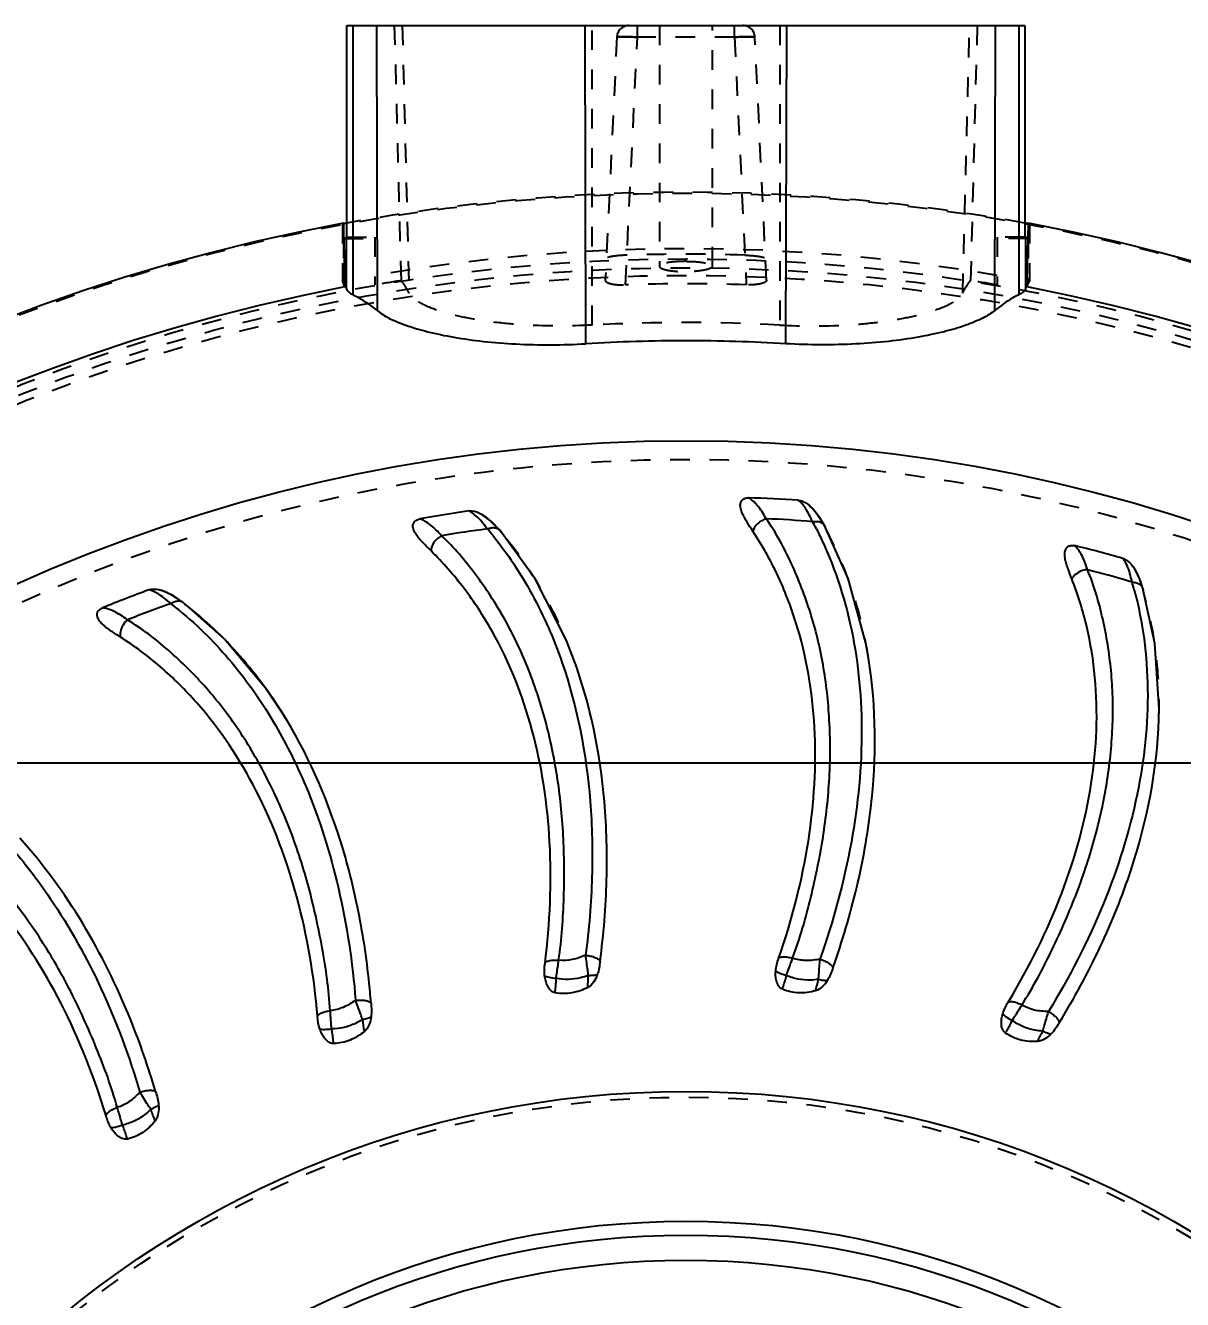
# Model space of a CAD drawing. Header units: millimetres. Extents: x 723 to 11228, y -2384 to 1578.
# Drawn here: x 1648.3 to 1744.5, y 301.7 to 407.6 of the extents above; entities that cross this region are included whole.
import ezdxf

# ---------------------------------------------------------------- set-up
doc = ezdxf.new("R2010")
doc.units = ezdxf.units.MM
doc.header["$LTSCALE"] = 16.335
doc.header["$PDMODE"] = 3
doc.header["$PDSIZE"] = 0.3125
doc.linetypes.add('HIDDEN', pattern=[0.2, 0.1, -0.1])
doc.layers.get('0').update_dxf_attribs({"linetype": 'CONTINUOUS'})
doc.layers.get('Defpoints').update_dxf_attribs({"linetype": 'CONTINUOUS'})
doc.layers.add('DEFAULT_2', color=8, linetype='HIDDEN')
doc.styles.get("Standard").update_dxf_attribs({"font": 'txt', "width": 0.8})
doc.dimstyles.new('ISO-25', dxfattribs={"dimtxt": 8, "dimasz": 8, "dimexe": 0, "dimexo": 0, "dimgap": 0, "dimtad": 1, "dimtxsty": 'Standard', "dimcen": 0, "dimclrd": 4, "dimclre": 4, "dimclrt": 6, "dimadec": 0, "dimazin": 0, "dimtfac": 1, "dimtofl": 0, "dimtmove": 0, "dimatfit": 3, "dimfxl": 0, "dimarcsym": 0})

# ---------------------------------------------------------------- blocks, each defined once
blk = doc.blocks.new('*D107')
at = {"color": 4, "lineweight": -2}
for p, q in [((1445.26, 346.26), (1914.52, 346.26)), ((1914.52, 338.26), (1914.52, 245.43)), ((1703.24, 237.43), (1914.52, 237.43))]:
    blk.add_line(p, q, dxfattribs=at)
at = {"color": 4}
for points in [[(1913.18, 338.26), (1915.85, 338.26), (1914.52, 346.26)], [(1913.18, 245.43), (1915.85, 245.43), (1914.52, 237.43)]]:
    blk.add_solid(points, dxfattribs=at)
at = {"layer": 'Defpoints', "color": 0}
for p in [(1445.26, 346.26), (1703.24, 237.43), (1914.52, 237.43)]:
    blk.add_point(p, dxfattribs=at)
at = {"color": 6, "insert": (1909.85, 281.41), "char_height": 8, "attachment_point": 5, "rotation": 90}
blk.add_mtext('108,84', dxfattribs=at)

msp = doc.modelspace()

# ---------------------------------------------------------------- linework, layer by layer
at = {"color": 7, "linetype": 'Continuous'}
for p, q in [((1675.052, 389.977), (1675.052, 407.569)), ((1675.052, 407.569), (1731.426, 407.569)), ((1675.542, 407.569), (1675.542, 385.198)), ((1677.502, 407.569), (1677.559, 383.875)), ((1694.923, 381.114), (1694.859, 407.569)), ((1711.556, 381.114), (1711.619, 407.569)), ((1728.92, 383.875), (1728.976, 407.569)), ((1730.936, 385.198), (1730.936, 407.569)), ((1731.426, 407.569), (1731.426, 389.977)), ((1674.758, 391.128), (1674.782, 389.961)), ((1731.696, 389.971), (1731.72, 391.128)), ((1674.782, 389.961), (1674.785, 389.851)), ((1674.784, 389.854), (1675.016, 389.966)), ((1674.785, 389.851), (1674.857, 386.319)), ((1675.016, 385.666), (1675.016, 389.966)), ((1731.463, 389.966), (1731.463, 385.666)), ((1731.694, 389.854), (1731.463, 389.966)), ((1731.621, 386.319), (1731.694, 389.851)), ((1731.694, 389.851), (1731.696, 389.971)), ((1674.857, 386.319), (1674.867, 385.832)), ((1731.611, 385.832), (1731.621, 386.319)), ((1687.08, 366.322), (1686.193, 366.978)), ((1714.75, 365.999), (1714.375, 366.63)), ((1687.765, 365.604), (1687.08, 366.322)), ((1687.763, 365.606), (1687.765, 365.604)), ((1714.749, 366), (1714.75, 365.999)), ((1741.228, 360.774), (1740.991, 361.474)), ((1660.621, 360.174), (1659.584, 360.638)), ((1661.451, 359.608), (1660.621, 360.174)), ((1741.227, 360.775), (1741.228, 360.774))]:
    msp.add_line(p, q, dxfattribs=at)
for points in [[(1714.375, 366.63), (1713.728, 367.452), (1713.527, 367.644)], [(1693.904, 354.917), (1693.312, 356.432), (1690.7, 361.561), (1687.763, 365.606)], [(1718.425, 354.976), (1718.207, 356.205), (1716.726, 361.585), (1714.749, 366)], [(1740.991, 361.474), (1740.528, 362.413), (1740.402, 362.598)], [(1742.559, 349.922), (1742.577, 350.771), (1742.223, 356.187), (1741.227, 360.775)], [(1670.048, 349.829), (1668.294, 352.485), (1664.879, 356.558), (1661.449, 359.61)]]:
    msp.add_lwpolyline(points, dxfattribs=at)
for radius in [135.62, 81.527, 70.735, 69.584, 67.498]:
    msp.add_circle((1703.239, 237.426), radius, dxfattribs=at)
for centre, radius, start, end in [((1703.239, 237.426), 156.319, 100.49785, 79.50215), ((1703.239, 237.426), 156.282, 100.3912, 100.49823), ((1703.239, 237.426), 156.282, 79.50177, 79.6088), ((1703.239, 237.426), 151.093, 100.82307, 79.17693), ((1703.239, 237.986), 143.369, 90.00008, 93.32561), ((1703.238, 237.965), 143.391, 86.67464, 89.99967), ((1705.432, 264.701), 103.642, 86.0448, 88.33313), ((1699.713, 264.57), 103.662, 98.05089, 100.34073), ((1705.546, 266.123), 100.533, 85.30974, 87.50732), ((1699.527, 265.998), 100.533, 97.30974, 99.50732), ((1663.294, 345.842), 30.731, 39.00912, 40.28699), ((1686.705, 351.756), 30.732, 27.00557, 28.28698), ((1711.057, 263.641), 103.622, 74.03939, 76.32672), ((1711.459, 264.992), 100.535, 73.48101, 75.50731), ((1711.474, 265.044), 100.48, 73.30952, 73.48084), ((1710.834, 352.673), 30.732, 15.00559, 16.28698), ((1694.149, 263.253), 103.681, 110.05614, 112.34674), ((1693.665, 264.624), 100.533, 109.30974, 111.50732), ((1641.623, 335.19), 30.731, 51.00915, 52.28699), ((1641.484, 335.017), 30.953, 50.60496, 51.01016), ((1575.528, 334.599), 119.758, 356.64928, 357.13083), ((1598.511, 359.008), 119.767, 344.65665, 345.13082), ((1608.708, 320.913), 68.564, 4.51093, 4.85745), ((1558.121, 305.946), 119.75, 8.64205, 9.13085), ((1626.068, 378.107), 119.775, 332.66383, 333.13081), ((1547.052, 274.302), 119.742, 20.63527, 21.13086)]:
    msp.add_arc(centre, radius, start, end, dxfattribs=at)
for centre, start_param, end_param in [((1690.006, 389.956), 3.0628674, 3.105604), ((1716.473, 389.956), 0.0359887, 0.0787252)]:
    msp.add_ellipse(centre, major_axis=(15, 0), ratio=0.0174551, start_param=start_param, end_param=end_param, dxfattribs=at)
for points, knots in [([(1674.861, 386.149), (1674.87, 386.128), (1674.906, 386.034), (1674.938, 385.939), (1674.96, 385.864)], [0, 0, 0, 0, 0.2244891, 1, 1, 1, 1]), ([(1674.96, 385.864), (1674.965, 385.848), (1674.984, 385.782), (1675.002, 385.716), (1675.016, 385.666)], [0, 0, 0, 0, 0.2379677, 1, 1, 1, 1]), ([(1675.016, 385.666), (1675.04, 385.573), (1675.204, 385.377), (1675.413, 385.261), (1675.542, 385.198)], [0, 0, 0, 0, 0.4012576, 1, 1, 1, 1]), ([(1731.463, 385.666), (1731.439, 385.573), (1731.274, 385.377), (1731.065, 385.261), (1730.936, 385.198)], [0, 0, 0, 0, 0.4012485, 1, 1, 1, 1]), ([(1731.518, 385.864), (1731.514, 385.848), (1731.494, 385.782), (1731.476, 385.716), (1731.463, 385.666)], [0, 0, 0, 0, 0.2379661, 1, 1, 1, 1]), ([(1731.618, 386.149), (1731.609, 386.128), (1731.572, 386.034), (1731.541, 385.939), (1731.518, 385.864)], [0, 0, 0, 0, 0.2244904, 1, 1, 1, 1]), ([(1675.542, 385.198), (1675.714, 385.115), (1676.426, 384.737), (1677.086, 384.267), (1677.559, 383.875)], [0, 0, 0, 0, 0.2374774, 1, 1, 1, 1]), ([(1730.936, 385.198), (1730.765, 385.115), (1730.053, 384.737), (1729.393, 384.267), (1728.92, 383.875)], [0, 0, 0, 0, 0.2374756, 1, 1, 1, 1]), ([(1677.559, 383.875), (1677.859, 383.627), (1678.642, 383.164), (1680.061, 382.588), (1681.867, 382.062), (1684.018, 381.615), (1686.469, 381.274), (1690.134, 380.984), (1692.986, 381.002), (1694.923, 381.114)], [0, 0, 0, 0, 0.0655954, 0.1516339, 0.2574791, 0.3814978, 0.5212341, 0.6735098, 1, 1, 1, 1]), ([(1728.92, 383.875), (1728.619, 383.627), (1727.836, 383.163), (1726.417, 382.587), (1724.611, 382.062), (1722.459, 381.615), (1720.009, 381.274), (1716.344, 380.984), (1713.492, 381.002), (1711.556, 381.114)], [0, 0, 0, 0, 0.0656122, 0.151662, 0.257515, 0.3815536, 0.5212963, 0.6735699, 1, 1, 1, 1]), ([(1708.807, 365.531), (1708.645, 365.776), (1708.406, 366.14), (1708.111, 366.635), (1707.922, 367.007), (1707.804, 367.327), (1707.759, 367.587), (1707.759, 367.783), (1707.81, 367.978), (1707.941, 368.161), (1708.168, 368.283), (1708.351, 368.302), (1708.447, 368.299)], [0, 0, 0, 0, 0.2538139, 0.3779754, 0.4989255, 0.6153128, 0.67168, 0.7272091, 0.7834014, 0.8442818, 0.9164684, 1, 1, 1, 1]), ([(1709.918, 366.561), (1709.7, 366.949), (1709.367, 367.482), (1708.837, 368.039), (1708.575, 368.233), (1708.446, 368.299)], [0, 0, 0, 0, 0.5806318, 0.8105713, 1, 1, 1, 1]), ([(1713.358, 367.133), (1713.239, 367.339), (1713.014, 367.688), (1712.725, 367.995), (1712.58, 368.097)], [0, 0, 0, 0, 0.5734174, 1, 1, 1, 1]), ([(1712.581, 368.096), (1712.678, 368.09), (1713.027, 368.015), (1713.335, 367.814), (1713.528, 367.644)], [0, 0, 0, 0, 0.2731842, 1, 1, 1, 1]), ([(1682.046, 363.898), (1681.835, 364.105), (1681.522, 364.413), (1681.127, 364.839), (1680.861, 365.165), (1680.677, 365.455), (1680.577, 365.702), (1680.536, 365.894), (1680.545, 366.098), (1680.636, 366.305), (1680.834, 366.473), (1681.01, 366.53), (1681.106, 366.547)], [0, 0, 0, 0, 0.253844, 0.3780625, 0.499066, 0.615469, 0.6718202, 0.7273159, 0.7834656, 0.8443142, 0.9164853, 1, 1, 1, 1]), ([(1682.922, 365.15), (1682.625, 365.487), (1682.186, 365.942), (1681.546, 366.377), (1681.247, 366.511), (1681.106, 366.548)], [0, 0, 0, 0, 0.5815716, 0.8112495, 1, 1, 1, 1]), ([(1685.195, 367.21), (1685.288, 367.223), (1685.637, 367.225), (1685.972, 367.098), (1686.193, 366.978)], [0, 0, 0, 0, 0.2725518, 1, 1, 1, 1]), ([(1686.162, 366.431), (1686.002, 366.608), (1685.708, 366.903), (1685.359, 367.143), (1685.195, 367.21)], [0, 0, 0, 0, 0.5744397, 1, 1, 1, 1]), ([(1709.918, 366.561), (1709.787, 366.525), (1709.314, 366.32), (1708.899, 365.899), (1708.805, 365.532)], [0, 0, 0, 0, 0.2646137, 1, 1, 1, 1]), ([(1712.105, 330.022), (1712.718, 331.669), (1713.44, 334.195), (1714.197, 337.577), (1714.653, 340.079), (1714.985, 342.558), (1715.247, 345.799), (1715.252, 349.765), (1714.824, 353.643), (1714.207, 356.616), (1713.415, 359.456), (1712.103, 362.837), (1710.737, 365.392), (1709.918, 366.561)], [0, 0, 0, 0, 0.1391804, 0.2073565, 0.2744418, 0.3404175, 0.4052995, 0.5317363, 0.6538274, 0.7133763, 0.7720291, 0.887033, 1, 1, 1, 1]), ([(1713.767, 366.319), (1713.734, 366.393), (1713.608, 366.67), (1713.469, 366.941), (1713.358, 367.133)], [0, 0, 0, 0, 0.2672721, 1, 1, 1, 1]), ([(1686.736, 365.713), (1686.688, 365.78), (1686.506, 366.026), (1686.312, 366.264), (1686.162, 366.431)], [0, 0, 0, 0, 0.267457, 1, 1, 1, 1]), ([(1686.736, 365.714), (1686.829, 365.754), (1687.02, 365.813), (1687.309, 365.836), (1687.572, 365.771), (1687.709, 365.665), (1687.761, 365.604)], [0, 0, 0, 0, 0.2763166, 0.5424228, 0.7818117, 1, 1, 1, 1]), ([(1710.947, 330.014), (1712.052, 333.191), (1713.696, 339.539), (1714.286, 349.044), (1713.028, 356.539), (1710.948, 361.915), (1709.573, 364.372), (1708.807, 365.531)], [0, 0, 0, 0, 0.2742126, 0.5312907, 0.7713783, 0.886705, 1, 1, 1, 1]), ([(1713.767, 366.319), (1713.866, 366.339), (1714.065, 366.357), (1714.353, 366.32), (1714.597, 366.201), (1714.709, 366.069), (1714.747, 365.999)], [0, 0, 0, 0, 0.2764963, 0.5425793, 0.7819218, 1, 1, 1, 1]), ([(1714.086, 365.71), (1715.342, 363.246), (1717.249, 357.792), (1718.15, 348.909), (1717.226, 339.444), (1715.502, 333.128), (1714.385, 329.958)], [0, 0, 0, 0, 0.226255, 0.4668945, 0.725039, 1, 1, 1, 1]), ([(1682.922, 365.15), (1682.799, 365.086), (1682.377, 364.786), (1682.056, 364.28), (1682.046, 363.898)], [0, 0, 0, 0, 0.2652724, 1, 1, 1, 1]), ([(1692.658, 329.864), (1692.914, 331.603), (1693.096, 334.224), (1693.132, 337.689), (1693.059, 340.231), (1692.868, 342.725), (1692.45, 345.949), (1691.631, 349.83), (1690.406, 353.534), (1689.184, 356.314), (1687.819, 358.927), (1685.832, 361.961), (1683.966, 364.177), (1682.922, 365.15)], [0, 0, 0, 0, 0.1391804, 0.2073565, 0.2744418, 0.3404175, 0.4052995, 0.5317363, 0.6538274, 0.7133763, 0.7720291, 0.887033, 1, 1, 1, 1]), ([(1687.173, 365.186), (1688.413, 363.656), (1690.647, 360.283), (1692.257, 356.578), (1692.929, 354.641)], [0, 0, 0, 0, 0.4899555, 1, 1, 1, 1]), ([(1735.323, 361.564), (1735.217, 361.834), (1735.06, 362.238), (1734.878, 362.779), (1734.772, 363.179), (1734.726, 363.514), (1734.736, 363.776), (1734.777, 363.966), (1734.867, 364.145), (1735.032, 364.295), (1735.278, 364.367), (1735.459, 364.348), (1735.552, 364.325)], [0, 0, 0, 0, 0.253789, 0.3778961, 0.4987942, 0.6151649, 0.6715468, 0.7271078, 0.7833418, 0.8442545, 0.9164555, 1, 1, 1, 1]), ([(1691.525, 329.61), (1691.945, 332.946), (1692.233, 339.495), (1690.834, 348.914), (1688.047, 355.982), (1684.893, 360.806), (1683.036, 362.923), (1682.046, 363.898)], [0, 0, 0, 0, 0.2741936, 0.5312579, 0.7713456, 0.8866916, 1, 1, 1, 1]), ([(1736.619, 362.328), (1736.487, 362.75), (1736.274, 363.337), (1735.875, 363.989), (1735.662, 364.233), (1735.55, 364.326)], [0, 0, 0, 0, 0.579698, 0.8098954, 1, 1, 1, 1]), ([(1731.161, 326.133), (1732.103, 327.617), (1733.334, 329.937), (1734.778, 333.088), (1735.744, 335.44), (1736.584, 337.796), (1737.514, 340.912), (1738.344, 344.79), (1738.731, 348.672), (1738.746, 351.709), (1738.562, 354.651), (1737.981, 358.231), (1737.177, 361.015), (1736.619, 362.328)], [0, 0, 0, 0, 0.1391804, 0.2073565, 0.2744418, 0.3404175, 0.4052995, 0.5317363, 0.6538274, 0.7133763, 0.7720291, 0.887033, 1, 1, 1, 1]), ([(1736.619, 362.328), (1736.484, 362.32), (1735.983, 362.22), (1735.494, 361.9), (1735.322, 361.565)], [0, 0, 0, 0, 0.26397, 1, 1, 1, 1]), ([(1740.105, 362.166), (1740.032, 362.391), (1739.885, 362.778), (1739.669, 363.138), (1739.55, 363.268)], [0, 0, 0, 0, 0.5724095, 1, 1, 1, 1]), ([(1739.551, 363.268), (1739.647, 363.24), (1739.984, 363.088), (1740.247, 362.813), (1740.402, 362.598)], [0, 0, 0, 0, 0.2739967, 1, 1, 1, 1]), ([(1730.028, 326.368), (1731.77, 329.246), (1734.699, 335.115), (1737.253, 344.293), (1737.582, 351.887), (1736.665, 357.58), (1735.831, 360.27), (1735.323, 361.564)], [0, 0, 0, 0, 0.2741995, 0.53128, 0.77138, 0.8867081, 1, 1, 1, 1]), ([(1740.332, 361.292), (1740.316, 361.37), (1740.251, 361.664), (1740.172, 361.955), (1740.105, 362.166)], [0, 0, 0, 0, 0.2670891, 1, 1, 1, 1]), ([(1740.332, 361.292), (1740.434, 361.291), (1740.633, 361.267), (1740.906, 361.171), (1741.12, 361.003), (1741.202, 360.851), (1741.225, 360.775)], [0, 0, 0, 0, 0.2766306, 0.5426761, 0.7819976, 1, 1, 1, 1]), ([(1658.593, 360.646), (1658.678, 360.677), (1659.007, 360.751), (1659.35, 360.704), (1659.584, 360.638)], [0, 0, 0, 0, 0.2717241, 1, 1, 1, 1]), ([(1659.705, 360.088), (1659.511, 360.229), (1659.16, 360.456), (1658.767, 360.616), (1658.593, 360.646)], [0, 0, 0, 0, 0.5754317, 1, 1, 1, 1]), ([(1740.518, 360.63), (1741.234, 357.958), (1741.966, 352.226), (1741, 343.351), (1738.129, 334.285), (1735.129, 328.464), (1733.377, 325.596)], [0, 0, 0, 0, 0.226255, 0.4668945, 0.725039, 1, 1, 1, 1]), ([(1656.214, 356.737), (1655.964, 356.897), (1655.59, 357.135), (1655.11, 357.47), (1654.779, 357.735), (1654.536, 357.982), (1654.385, 358.203), (1654.304, 358.384), (1654.27, 358.586), (1654.316, 358.81), (1654.477, 359.017), (1654.638, 359.109), (1654.729, 359.147)], [0, 0, 0, 0, 0.2538714, 0.378146, 0.4992033, 0.6156247, 0.6719626, 0.7274278, 0.7835367, 0.8443511, 0.9165019, 1, 1, 1, 1]), ([(1656.808, 358.157), (1656.445, 358.427), (1655.917, 358.783), (1655.196, 359.075), (1654.875, 359.142), (1654.729, 359.148)], [0, 0, 0, 0, 0.5824762, 0.8119005, 1, 1, 1, 1]), ([(1660.422, 359.501), (1660.36, 359.557), (1660.129, 359.761), (1659.888, 359.955), (1659.705, 360.088)], [0, 0, 0, 0, 0.2676356, 1, 1, 1, 1]), ([(1660.422, 359.501), (1660.504, 359.56), (1660.679, 359.657), (1660.956, 359.74), (1661.228, 359.731), (1661.384, 359.656), (1661.447, 359.608)], [0, 0, 0, 0, 0.2759875, 0.5420815, 0.7815793, 1, 1, 1, 1]), ([(1670.047, 349.829), (1668.916, 351.701), (1666.395, 355.197), (1663.259, 358.165), (1661.595, 359.443)], [0, 0, 0, 0, 0.5104129, 1, 1, 1, 1]), ([(1656.808, 358.157), (1656.7, 358.068), (1656.348, 357.683), (1656.139, 357.115), (1656.214, 356.738)], [0, 0, 0, 0, 0.2659171, 1, 1, 1, 1]), ([(1673.668, 325.666), (1673.557, 327.421), (1673.19, 330.022), (1672.505, 333.419), (1671.904, 335.89), (1671.2, 338.29), (1670.12, 341.357), (1668.512, 344.983), (1666.544, 348.351), (1664.771, 350.816), (1662.892, 353.088), (1660.318, 355.643), (1658.031, 357.422), (1656.808, 358.157)], [0, 0, 0, 0, 0.1391804, 0.2073565, 0.2744418, 0.3404175, 0.4052995, 0.5317363, 0.6538274, 0.7133763, 0.7720291, 0.887033, 1, 1, 1, 1]), ([(1661.129, 358.938), (1662.71, 357.639), (1665.683, 354.659), (1668.069, 351.198), (1669.14, 349.351)], [0, 0, 0, 0, 0.4893542, 1, 1, 1, 1]), ([(1672.612, 325.179), (1672.33, 328.529), (1671.25, 334.994), (1667.924, 343.913), (1663.728, 350.245), (1659.641, 354.307), (1657.385, 355.99), (1656.214, 356.737)], [0, 0, 0, 0, 0.274221, 0.5312859, 0.7713657, 0.8866966, 1, 1, 1, 1]), ([(1696.108, 329.787), (1696.402, 332.024), (1696.764, 336.447), (1696.547, 344.926), (1695.297, 351.116), (1693.903, 354.917)], [0, 0, 0, 0, 0.2662404, 0.5223165, 1, 1, 1, 1]), ([(1715.463, 329.236), (1716.239, 331.427), (1717.543, 335.806), (1719.094, 344.384), (1719.087, 350.876), (1718.425, 354.976)], [0, 0, 0, 0, 0.2668544, 0.5231752, 1, 1, 1, 1]), ([(1692.929, 354.641), (1694.215, 350.93), (1695.358, 344.925), (1695.533, 336.713), (1695.182, 332.437), (1694.9, 330.275)], [0, 0, 0, 0, 0.4785059, 0.7343766, 1, 1, 1, 1]), ([(1677.026, 326.718), (1676.844, 328.863), (1676.287, 333.061), (1674.403, 340.95), (1672.053, 346.508), (1670.047, 349.829)], [0, 0, 0, 0, 0.2655368, 0.5213547, 1, 1, 1, 1]), ([(1734.282, 324.669), (1735.53, 326.708), (1737.772, 330.836), (1741.119, 339.132), (1742.424, 345.668), (1742.558, 349.922)], [0, 0, 0, 0, 0.2674232, 0.523939, 1, 1, 1, 1]), ([(1669.14, 349.351), (1670.08, 347.732), (1672.221, 343.378), (1674.622, 335.73), (1675.525, 329.666), (1675.776, 326.535)], [0, 0, 0, 0, 0.2347227, 0.6062476, 1, 1, 1, 1]), ([(1655.965, 317.612), (1655.493, 319.305), (1654.592, 321.773), (1653.216, 324.954), (1652.115, 327.246), (1650.927, 329.447), (1649.233, 332.222), (1646.906, 335.434), (1644.281, 338.319), (1642.034, 340.363), (1639.724, 342.194), (1636.675, 344.158), (1634.068, 345.423), (1632.719, 345.887)], [0, 0, 0, 0, 0.1391804, 0.2073565, 0.2744418, 0.3404175, 0.4052995, 0.5317363, 0.6538274, 0.7133763, 0.7720291, 0.887033, 1, 1, 1, 1]), ([(1655.035, 316.913), (1654.062, 320.13), (1651.663, 326.228), (1646.555, 334.258), (1641.136, 339.578), (1636.295, 342.7), (1633.739, 343.878), (1632.439, 344.364)], [0, 0, 0, 0, 0.2742214, 0.5312824, 0.7713619, 0.8866941, 1, 1, 1, 1]), ([(1659.153, 318.94), (1658.549, 320.98), (1655.928, 328.535), (1651.8, 335.652), (1647.852, 340.004)], [0, 0, 0, 0, 0.2658107, 1, 1, 1, 1]), ([(1647.057, 339.339), (1648.258, 337.966), (1651.127, 334.217), (1654.906, 327.404), (1656.977, 321.822), (1657.847, 318.9)], [0, 0, 0, 0, 0.2352327, 0.6069072, 1, 1, 1, 1]), ([(1691.525, 329.609), (1691.544, 329.664), (1691.67, 329.768), (1691.927, 329.85), (1692.273, 329.884), (1692.526, 329.876), (1692.658, 329.864)], [0, 0, 0, 0, 0.1448863, 0.3703598, 0.6720263, 1, 1, 1, 1]), ([(1692.448, 328.365), (1692.465, 328.491), (1692.511, 328.807), (1692.584, 329.306), (1692.637, 329.68), (1692.658, 329.864)], [0, 0, 0, 0, 0.2524693, 0.6324407, 1, 1, 1, 1]), ([(1694.9, 330.275), (1694.536, 330.121), (1693.808, 329.853), (1693.028, 329.831), (1692.658, 329.864)], [0, 0, 0, 0, 0.5152924, 1, 1, 1, 1]), ([(1695.135, 328.604), (1695.116, 328.744), (1695.04, 329.302), (1694.958, 329.858), (1694.9, 330.275)], [0, 0, 0, 0, 0.2514606, 1, 1, 1, 1]), ([(1694.9, 330.275), (1695.035, 330.261), (1695.299, 330.216), (1695.66, 330.112), (1695.935, 329.972), (1696.075, 329.85), (1696.108, 329.787)], [0, 0, 0, 0, 0.3049361, 0.6010224, 0.8388732, 1, 1, 1, 1]), ([(1696.107, 329.787), (1696.082, 329.597), (1696.028, 329.217), (1695.939, 328.841), (1695.872, 328.66)], [0, 0, 0, 0, 0.4986401, 1, 1, 1, 1]), ([(1710.701, 328.985), (1710.713, 329.161), (1710.782, 329.51), (1710.889, 329.847), (1710.947, 330.014)], [0, 0, 0, 0, 0.4998053, 1, 1, 1, 1]), ([(1710.946, 330.011), (1710.978, 330.06), (1711.122, 330.134), (1711.39, 330.16), (1711.734, 330.121), (1711.98, 330.061), (1712.105, 330.022)], [0, 0, 0, 0, 0.1455755, 0.3714565, 0.6727196, 1, 1, 1, 1]), ([(1711.589, 328.599), (1711.631, 328.719), (1711.743, 329.018), (1711.917, 329.491), (1712.047, 329.846), (1712.105, 330.022)], [0, 0, 0, 0, 0.2524693, 0.6324407, 1, 1, 1, 1]), ([(1714.384, 329.958), (1713.996, 329.883), (1713.229, 329.771), (1712.461, 329.913), (1712.105, 330.022)], [0, 0, 0, 0, 0.5152924, 1, 1, 1, 1]), ([(1714.267, 328.275), (1714.277, 328.416), (1714.319, 328.976), (1714.354, 329.538), (1714.384, 329.958)], [0, 0, 0, 0, 0.2514606, 1, 1, 1, 1]), ([(1714.384, 329.958), (1714.513, 329.916), (1714.761, 329.818), (1715.091, 329.642), (1715.331, 329.449), (1715.443, 329.301), (1715.463, 329.232)], [0, 0, 0, 0, 0.3043251, 0.5999612, 0.8380676, 1, 1, 1, 1]), ([(1692.364, 327.154), (1692.219, 327.182), (1691.955, 327.352), (1691.719, 327.724), (1691.57, 328.132), (1691.514, 328.415), (1691.495, 328.557)], [0, 0, 0, 0, 0.2547783, 0.5051132, 0.7530832, 1, 1, 1, 1]), ([(1691.495, 328.556), (1691.541, 328.532), (1691.664, 328.49), (1691.98, 328.416), (1692.252, 328.382), (1692.448, 328.365)], [0, 0, 0, 0, 0.1599951, 0.3939705, 1, 1, 1, 1]), ([(1692.364, 327.153), (1692.375, 327.254), (1692.398, 327.506), (1692.443, 327.909), (1692.45, 328.213), (1692.448, 328.365)], [0, 0, 0, 0, 0.2498613, 0.6247058, 1, 1, 1, 1]), ([(1695.135, 328.604), (1694.925, 328.519), (1694.382, 328.343), (1693.471, 328.228), (1692.782, 328.289), (1692.448, 328.365)], [0, 0, 0, 0, 0.2488904, 0.6245378, 1, 1, 1, 1]), ([(1695.872, 328.66), (1695.796, 328.451), (1695.601, 328.047), (1695.281, 327.703), (1695.08, 327.6)], [0, 0, 0, 0, 0.4959866, 1, 1, 1, 1]), ([(1695.135, 328.604), (1695.275, 328.603), (1695.522, 328.611), (1695.769, 328.636), (1695.873, 328.66)], [0, 0, 0, 0, 0.5682369, 1, 1, 1, 1]), ([(1711.26, 327.449), (1711.126, 327.506), (1710.904, 327.724), (1710.749, 328.133), (1710.687, 328.558), (1710.691, 328.844), (1710.701, 328.985)], [0, 0, 0, 0, 0.2547284, 0.5050675, 0.7530663, 1, 1, 1, 1]), ([(1710.7, 328.982), (1710.74, 328.949), (1710.851, 328.883), (1711.144, 328.745), (1711.402, 328.656), (1711.589, 328.599)], [0, 0, 0, 0, 0.1613996, 0.3956989, 1, 1, 1, 1]), ([(1711.259, 327.446), (1711.29, 327.541), (1711.364, 327.78), (1711.49, 328.159), (1711.559, 328.452), (1711.589, 328.599)], [0, 0, 0, 0, 0.2498624, 0.6247084, 1, 1, 1, 1]), ([(1714.267, 328.275), (1714.044, 328.235), (1713.475, 328.175), (1712.561, 328.253), (1711.899, 328.456), (1711.589, 328.599)], [0, 0, 0, 0, 0.2488904, 0.6245378, 1, 1, 1, 1]), ([(1715.463, 329.236), (1715.399, 329.054), (1715.266, 328.692), (1715.099, 328.341), (1714.995, 328.178)], [0, 0, 0, 0, 0.4986146, 1, 1, 1, 1]), ([(1695.08, 327.6), (1694.667, 327.386), (1693.778, 327.063), (1692.821, 327.063), (1692.364, 327.154)], [0, 0, 0, 0, 0.4998206, 1, 1, 1, 1]), ([(1714.009, 327.32), (1713.561, 327.197), (1712.623, 327.066), (1711.688, 327.265), (1711.26, 327.449)], [0, 0, 0, 0, 0.4998215, 1, 1, 1, 1]), ([(1714.995, 328.178), (1714.877, 327.993), (1714.605, 327.644), (1714.224, 327.379), (1714.009, 327.32)], [0, 0, 0, 0, 0.4954607, 1, 1, 1, 1]), ([(1714.267, 328.275), (1714.403, 328.245), (1714.644, 328.201), (1714.888, 328.174), (1714.995, 328.175)], [0, 0, 0, 0, 0.5669392, 1, 1, 1, 1]), ([(1675.776, 326.535), (1675.451, 326.309), (1674.795, 325.894), (1674.037, 325.711), (1673.668, 325.666)], [0, 0, 0, 0, 0.5152924, 1, 1, 1, 1]), ([(1675.776, 326.535), (1675.911, 326.549), (1676.18, 326.56), (1676.556, 326.532), (1676.854, 326.452), (1677.016, 326.361), (1677.06, 326.305)], [0, 0, 0, 0, 0.3055395, 0.6020691, 0.8396643, 1, 1, 1, 1]), ([(1676.353, 324.949), (1676.305, 325.082), (1676.115, 325.611), (1675.919, 326.139), (1675.776, 326.535)], [0, 0, 0, 0, 0.2514606, 1, 1, 1, 1]), ([(1677.06, 326.305), (1677.075, 326.115), (1677.101, 325.733), (1677.094, 325.349), (1677.067, 325.159)], [0, 0, 0, 0, 0.4986646, 1, 1, 1, 1]), ([(1729.574, 325.407), (1729.622, 325.578), (1729.761, 325.908), (1729.936, 326.216), (1730.028, 326.368)], [0, 0, 0, 0, 0.4998023, 1, 1, 1, 1]), ([(1730.027, 326.365), (1730.069, 326.406), (1730.226, 326.447), (1730.493, 326.416), (1730.82, 326.306), (1731.047, 326.197), (1731.161, 326.133)], [0, 0, 0, 0, 0.1462628, 0.3725383, 0.673402, 1, 1, 1, 1]), ([(1672.612, 325.179), (1672.619, 325.236), (1672.719, 325.366), (1672.953, 325.5), (1673.285, 325.605), (1673.536, 325.651), (1673.668, 325.666)], [0, 0, 0, 0, 0.1442255, 0.3692962, 0.6713523, 1, 1, 1, 1]), ([(1673.774, 324.156), (1673.764, 324.283), (1673.744, 324.602), (1673.711, 325.105), (1673.686, 325.481), (1673.668, 325.666)], [0, 0, 0, 0, 0.2524693, 0.6324407, 1, 1, 1, 1]), ([(1729.806, 323.805), (1729.688, 323.889), (1729.517, 324.144), (1729.45, 324.572), (1729.475, 324.997), (1729.535, 325.272), (1729.574, 325.407)], [0, 0, 0, 0, 0.2548447, 0.5051937, 0.7531396, 1, 1, 1, 1]), ([(1729.572, 325.405), (1729.605, 325.364), (1729.701, 325.277), (1729.958, 325.082), (1730.19, 324.943), (1730.36, 324.848)], [0, 0, 0, 0, 0.1627723, 0.3973849, 1, 1, 1, 1]), ([(1730.36, 324.848), (1730.426, 324.957), (1730.597, 325.226), (1730.866, 325.653), (1731.067, 325.973), (1731.161, 326.133)], [0, 0, 0, 0, 0.2524693, 0.6324407, 1, 1, 1, 1]), ([(1733.377, 325.596), (1732.982, 325.604), (1732.208, 325.654), (1731.486, 325.952), (1731.161, 326.133)], [0, 0, 0, 0, 0.5152924, 1, 1, 1, 1]), ([(1732.912, 323.974), (1732.951, 324.11), (1733.109, 324.65), (1733.26, 325.192), (1733.377, 325.596)], [0, 0, 0, 0, 0.2514606, 1, 1, 1, 1]), ([(1733.377, 325.596), (1733.494, 325.529), (1733.714, 325.382), (1734, 325.142), (1734.195, 324.904), (1734.275, 324.738), (1734.281, 324.666)], [0, 0, 0, 0, 0.3037331, 0.5989319, 0.837283, 1, 1, 1, 1]), ([(1672.799, 324.146), (1672.849, 324.132), (1672.977, 324.116), (1673.303, 324.108), (1673.577, 324.132), (1673.774, 324.156)], [0, 0, 0, 0, 0.1586202, 0.3922753, 1, 1, 1, 1]), ([(1673.946, 322.939), (1673.797, 322.937), (1673.501, 323.05), (1673.191, 323.369), (1672.96, 323.742), (1672.847, 324.01), (1672.799, 324.147)], [0, 0, 0, 0, 0.2546632, 0.5049872, 0.7530099, 1, 1, 1, 1]), ([(1676.353, 324.949), (1676.165, 324.822), (1675.67, 324.537), (1674.803, 324.235), (1674.116, 324.152), (1673.774, 324.156)], [0, 0, 0, 0, 0.2488904, 0.6245378, 1, 1, 1, 1]), ([(1673.946, 322.939), (1673.936, 323.041), (1673.906, 323.295), (1673.866, 323.703), (1673.808, 324.006), (1673.774, 324.156)], [0, 0, 0, 0, 0.2498607, 0.6247005, 1, 1, 1, 1]), ([(1676.353, 324.949), (1676.492, 324.978), (1676.733, 325.037), (1676.971, 325.113), (1677.068, 325.159)], [0, 0, 0, 0, 0.5695221, 1, 1, 1, 1]), ([(1677.067, 325.159), (1677.036, 324.936), (1676.931, 324.494), (1676.687, 324.085), (1676.511, 323.94)], [0, 0, 0, 0, 0.4959832, 1, 1, 1, 1]), ([(1729.805, 323.803), (1729.854, 323.888), (1729.975, 324.103), (1730.174, 324.444), (1730.301, 324.712), (1730.36, 324.848)], [0, 0, 0, 0, 0.2498635, 0.624711, 1, 1, 1, 1]), ([(1732.912, 323.974), (1732.685, 323.982), (1732.117, 324.042), (1731.239, 324.308), (1730.634, 324.644), (1730.36, 324.848)], [0, 0, 0, 0, 0.2488904, 0.6245378, 1, 1, 1, 1]), ([(1734.282, 324.669), (1734.181, 324.504), (1733.974, 324.177), (1733.736, 323.867), (1733.599, 323.73)], [0, 0, 0, 0, 0.49859, 1, 1, 1, 1]), ([(1676.511, 323.94), (1676.151, 323.645), (1675.348, 323.144), (1674.412, 322.946), (1673.946, 322.939)], [0, 0, 0, 0, 0.4998203, 1, 1, 1, 1]), ([(1732.468, 323.108), (1732.004, 323.081), (1731.06, 323.147), (1730.187, 323.537), (1729.806, 323.805)], [0, 0, 0, 0, 0.4998211, 1, 1, 1, 1]), ([(1733.599, 323.73), (1733.446, 323.576), (1733.11, 323.296), (1732.688, 323.121), (1732.468, 323.108)], [0, 0, 0, 0, 0.4954761, 1, 1, 1, 1]), ([(1732.912, 323.974), (1733.037, 323.917), (1733.262, 323.825), (1733.494, 323.748), (1733.598, 323.727)], [0, 0, 0, 0, 0.565685, 1, 1, 1, 1]), ([(1657.847, 318.9), (1657.577, 318.611), (1657.021, 318.07), (1656.317, 317.733), (1655.965, 317.612)], [0, 0, 0, 0, 0.5152924, 1, 1, 1, 1]), ([(1657.847, 318.9), (1657.977, 318.942), (1658.238, 319.009), (1658.613, 319.06), (1658.922, 319.043), (1659.099, 318.986), (1659.154, 318.94)], [0, 0, 0, 0, 0.3061085, 0.6030553, 0.8404063, 1, 1, 1, 1]), ([(1658.741, 317.469), (1658.666, 317.589), (1658.37, 318.067), (1658.069, 318.542), (1657.847, 318.9)], [0, 0, 0, 0, 0.2514606, 1, 1, 1, 1]), ([(1659.153, 318.94), (1659.207, 318.758), (1659.312, 318.392), (1659.386, 318.016), (1659.4, 317.825)], [0, 0, 0, 0, 0.4986874, 1, 1, 1, 1]), ([(1658.741, 317.469), (1658.872, 317.526), (1659.097, 317.635), (1659.316, 317.76), (1659.401, 317.826)], [0, 0, 0, 0, 0.5707374, 1, 1, 1, 1]), ([(1659.4, 317.825), (1659.418, 317.598), (1659.408, 317.139), (1659.255, 316.682), (1659.11, 316.501)], [0, 0, 0, 0, 0.4959804, 1, 1, 1, 1]), ([(1655.035, 316.913), (1655.028, 316.971), (1655.098, 317.119), (1655.299, 317.299), (1655.603, 317.472), (1655.839, 317.569), (1655.965, 317.612)], [0, 0, 0, 0, 0.1436208, 0.3683119, 0.6707273, 1, 1, 1, 1]), ([(1656.384, 316.157), (1656.347, 316.279), (1656.262, 316.587), (1656.125, 317.072), (1656.022, 317.435), (1655.965, 317.612)], [0, 0, 0, 0, 0.2524693, 0.6324407, 1, 1, 1, 1]), ([(1658.741, 317.469), (1658.584, 317.306), (1658.159, 316.923), (1657.374, 316.448), (1656.719, 316.224), (1656.384, 316.157)], [0, 0, 0, 0, 0.2488904, 0.6245378, 1, 1, 1, 1]), ([(1655.428, 315.945), (1655.48, 315.941), (1655.608, 315.952), (1655.93, 316.011), (1656.195, 316.092), (1656.384, 316.157)], [0, 0, 0, 0, 0.1573362, 0.3906892, 1, 1, 1, 1]), ([(1656.81, 314.989), (1656.663, 314.956), (1656.347, 315.006), (1655.975, 315.258), (1655.67, 315.579), (1655.504, 315.82), (1655.428, 315.945)], [0, 0, 0, 0, 0.2546334, 0.5049502, 0.7529841, 1, 1, 1, 1]), ([(1656.81, 314.989), (1656.778, 315.087), (1656.695, 315.333), (1656.57, 315.728), (1656.449, 316.016), (1656.384, 316.157)], [0, 0, 0, 0, 0.2498597, 0.6246979, 1, 1, 1, 1]), ([(1659.11, 316.501), (1658.819, 316.138), (1658.138, 315.481), (1657.264, 315.092), (1656.81, 314.989)], [0, 0, 0, 0, 0.4998207, 1, 1, 1, 1])]:
    msp.add_open_spline(points, degree=3, knots=knots, dxfattribs=at)
for points in [[(1691.495, 328.557), (1691.449, 328.905), (1691.481, 329.261), (1691.525, 329.61)], [(1672.799, 324.147), (1672.683, 324.477), (1672.642, 324.83), (1672.612, 325.179)], [(1655.428, 315.945), (1655.248, 316.244), (1655.135, 316.58), (1655.035, 316.913)]]:
    msp.add_open_spline(points, degree=3, dxfattribs=at)
at = {"layer": 'DEFAULT_2', "color": 8, "linetype": 'HIDDEN'}
for p, q in [((1679.581, 386.368), (1679.023, 407.569)), ((1679.651, 407.569), (1680.23, 385.314)), ((1695.434, 382.662), (1695.434, 407.569)), ((1699.2, 406.605), (1699.2, 407.569)), ((1701.039, 407.569), (1701.039, 387.546)), ((1705.439, 387.546), (1705.439, 407.569)), ((1707.279, 406.602), (1707.279, 407.569)), ((1711.045, 407.569), (1711.045, 382.662)), ((1726.248, 385.314), (1726.828, 407.569)), ((1727.456, 407.569), (1726.898, 386.368)), ((1697.501, 406.617), (1696.537, 386.388)), ((1698.218, 386.007), (1699.2, 406.602)), ((1707.279, 406.602), (1699.2, 406.602)), ((1707.279, 406.602), (1708.26, 386.007)), ((1709.941, 386.388), (1708.977, 406.617)), ((1674.758, 391.128), (1674.683, 391.077)), ((1674.683, 391.077), (1674.683, 386.299)), ((1731.72, 391.128), (1731.796, 391.077)), ((1731.796, 391.077), (1731.796, 386.299)), ((1674.779, 389.851), (1674.784, 389.854)), ((1674.779, 389.851), (1674.779, 386.318)), ((1674.779, 389.851), (1677.364, 389.851)), ((1675.052, 389.977), (1677.364, 389.977)), ((1677.364, 389.977), (1677.364, 385.999)), ((1729.114, 389.977), (1729.114, 385.999)), ((1731.426, 389.977), (1729.114, 389.977)), ((1731.699, 389.851), (1729.114, 389.851)), ((1731.699, 389.851), (1731.694, 389.854)), ((1731.699, 389.851), (1731.699, 386.318)), ((1674.779, 386.318), (1674.683, 386.299)), ((1731.699, 386.318), (1731.796, 386.299)), ((1687.765, 365.604), (1687.867, 365.424)), ((1714.75, 365.999), (1714.812, 365.812)), ((1741.228, 360.774), (1741.25, 360.59)), ((1661.449, 359.61), (1661.451, 359.608)), ((1661.451, 359.608), (1661.595, 359.443))]:
    msp.add_line(p, q, dxfattribs=at)
for radius in [156.205, 150.739, 150.001, 149.369, 134.066, 81.052]:
    msp.add_circle((1703.239, 237.426), radius, dxfattribs=at)
for centre, radius, start, end in [((1698.5, 406.569), 1, 90, 177.27254), ((1707.979, 406.569), 1, 2.72746, 90), ((1703.239, 237.426), 156.282, 79.6088, 100.3912), ((1703.239, 237.426), 156.282, 100.49823, 100.52853), ((1703.239, 237.426), 156.282, 79.47147, 79.50177), ((1703.239, 237.426), 151.587, 80.17182, 99.82818), ((1703.239, 236.762), 151.792, 88.14885, 91.85115), ((1703.239, 237.426), 150.809, 99.02565, 99.87939), ((1703.239, 238.743), 147.349, 88.04733, 91.95267), ((1703.239, 237.426), 150.809, 80.12061, 80.97435), ((1703.239, 235.82), 147.05, 86.95725, 93.04275)]:
    msp.add_arc(centre, radius, start, end, dxfattribs=at)
for points, knots in [([(1697.501, 406.617), (1697.501, 406.62), (1697.518, 406.62), (1697.537, 406.624), (1697.581, 406.625), (1697.636, 406.627), (1697.707, 406.628), (1697.83, 406.629), (1698.014, 406.628), (1698.268, 406.625), (1698.558, 406.62), (1698.873, 406.613), (1699.089, 406.608), (1699.2, 406.605)], [0, 0, 0, 0, 0.0052762, 0.0198539, 0.043755, 0.0768276, 0.1188401, 0.1693178, 0.2935201, 0.4448569, 0.6176509, 0.8054739, 1, 1, 1, 1]), ([(1699.2, 406.602), (1699.089, 406.605), (1698.873, 406.611), (1698.558, 406.618), (1698.268, 406.623), (1698.014, 406.626), (1697.83, 406.627), (1697.707, 406.627), (1697.636, 406.626), (1697.581, 406.624), (1697.537, 406.624), (1697.518, 406.62), (1697.501, 406.62), (1697.501, 406.617)], [0, 0, 0, 0, 0.1945424, 0.3823797, 0.5551895, 0.7065429, 0.8307589, 0.88124, 0.9232515, 0.956318, 0.9802086, 0.9947694, 1, 1, 1, 1]), ([(1707.279, 406.605), (1707.389, 406.608), (1707.606, 406.613), (1707.92, 406.62), (1708.21, 406.625), (1708.464, 406.628), (1708.649, 406.629), (1708.771, 406.628), (1708.843, 406.627), (1708.898, 406.625), (1708.941, 406.624), (1708.961, 406.62), (1708.977, 406.62), (1708.977, 406.617)], [0, 0, 0, 0, 0.1945241, 0.3823422, 0.555134, 0.7064726, 0.830679, 0.8811581, 0.9231701, 0.9562405, 0.9801399, 0.9947183, 1, 1, 1, 1]), ([(1708.977, 406.617), (1708.977, 406.62), (1708.961, 406.62), (1708.941, 406.624), (1708.898, 406.624), (1708.843, 406.626), (1708.771, 406.627), (1708.649, 406.627), (1708.464, 406.626), (1708.21, 406.623), (1707.92, 406.618), (1707.606, 406.611), (1707.389, 406.605), (1707.279, 406.602)], [0, 0, 0, 0, 0.0052251, 0.0197852, 0.0436775, 0.0767462, 0.1187582, 0.1692379, 0.2934498, 0.4448014, 0.6176134, 0.8054556, 1, 1, 1, 1]), ([(1698.336, 388.475), (1698.118, 388.468), (1697.714, 388.445), (1697.24, 388.391), (1696.932, 388.334), (1696.772, 388.29), (1696.672, 388.251), (1696.624, 388.206), (1696.623, 388.187)], [0, 0, 0, 0, 0.3712378, 0.6876277, 0.8105471, 0.9043171, 0.9664725, 1, 1, 1, 1]), ([(1703.239, 387.963), (1702.956, 387.963), (1702.545, 387.949), (1702.024, 387.898), (1701.695, 387.849), (1701.425, 387.79), (1701.223, 387.72), (1701.089, 387.65), (1701.039, 387.576), (1701.039, 387.546)], [0, 0, 0, 0, 0.3691685, 0.5359217, 0.6822655, 0.8034168, 0.8962725, 0.9598378, 1, 1, 1, 1]), ([(1703.239, 387.963), (1703.522, 387.963), (1703.933, 387.949), (1704.454, 387.899), (1704.784, 387.849), (1705.054, 387.79), (1705.256, 387.72), (1705.39, 387.65), (1705.439, 387.576), (1705.439, 387.546)], [0, 0, 0, 0, 0.3691695, 0.5359153, 0.6822505, 0.8034038, 0.8962643, 0.9598356, 1, 1, 1, 1]), ([(1708.143, 388.475), (1708.361, 388.468), (1708.764, 388.445), (1709.239, 388.391), (1709.546, 388.334), (1709.706, 388.29), (1709.806, 388.251), (1709.854, 388.206), (1709.855, 388.187)], [0, 0, 0, 0, 0.3712527, 0.6876331, 0.8105464, 0.9043136, 0.9664706, 1, 1, 1, 1]), ([(1701.039, 387.546), (1701.039, 387.514), (1701.089, 387.44), (1701.222, 387.367), (1701.424, 387.293), (1701.694, 387.229), (1702.024, 387.175), (1702.544, 387.118), (1702.956, 387.103), (1703.239, 387.103)], [0, 0, 0, 0, 0.0404438, 0.1044705, 0.1976267, 0.3188446, 0.4650531, 0.6315269, 1, 1, 1, 1]), ([(1705.439, 387.546), (1705.439, 387.514), (1705.389, 387.44), (1705.256, 387.367), (1705.054, 387.293), (1704.784, 387.229), (1704.455, 387.175), (1703.934, 387.118), (1703.523, 387.103), (1703.239, 387.103)], [0, 0, 0, 0, 0.0404478, 0.104479, 0.1976359, 0.3188525, 0.4650553, 0.6315253, 1, 1, 1, 1]), ([(1674.867, 385.832), (1674.853, 385.88), (1674.802, 386.04), (1674.742, 386.198), (1674.683, 386.299)], [0, 0, 0, 0, 0.3030617, 1, 1, 1, 1]), ([(1674.779, 386.318), (1674.786, 386.306), (1674.817, 386.251), (1674.842, 386.194), (1674.861, 386.149)], [0, 0, 0, 0, 0.2236451, 1, 1, 1, 1]), ([(1680.23, 385.314), (1680.178, 385.417), (1679.984, 385.781), (1679.763, 386.133), (1679.581, 386.368)], [0, 0, 0, 0, 0.2788136, 1, 1, 1, 1]), ([(1696.537, 386.388), (1696.534, 386.323), (1696.646, 386.221), (1696.816, 386.151), (1697.12, 386.064), (1697.593, 386.006), (1697.999, 385.999), (1698.218, 386.007)], [0, 0, 0, 0, 0.1100746, 0.2025357, 0.3221729, 0.6323062, 1, 1, 1, 1]), ([(1709.941, 386.388), (1709.944, 386.323), (1709.833, 386.221), (1709.662, 386.151), (1709.358, 386.064), (1708.885, 386.006), (1708.479, 385.999), (1708.26, 386.007)], [0, 0, 0, 0, 0.1100693, 0.2025162, 0.3221389, 0.6322752, 1, 1, 1, 1]), ([(1726.248, 385.314), (1726.301, 385.417), (1726.495, 385.781), (1726.715, 386.133), (1726.898, 386.368)], [0, 0, 0, 0, 0.2788131, 1, 1, 1, 1]), ([(1731.611, 385.832), (1731.625, 385.88), (1731.676, 386.04), (1731.737, 386.198), (1731.796, 386.299)], [0, 0, 0, 0, 0.3030612, 1, 1, 1, 1]), ([(1731.699, 386.318), (1731.692, 386.306), (1731.662, 386.251), (1731.636, 386.194), (1731.618, 386.149)], [0, 0, 0, 0, 0.2236458, 1, 1, 1, 1]), ([(1695.434, 382.662), (1693.595, 382.565), (1690.903, 382.56), (1687.475, 382.855), (1685.256, 383.189), (1683.382, 383.616), (1682.071, 384.049), (1681.248, 384.437), (1680.79, 384.714), (1680.448, 384.997), (1680.284, 385.209), (1680.23, 385.314)], [0, 0, 0, 0, 0.3502801, 0.5106266, 0.6541989, 0.776935, 0.8758996, 0.9159723, 0.949747, 0.9775043, 1, 1, 1, 1]), ([(1711.045, 382.662), (1712.884, 382.565), (1715.576, 382.56), (1719.003, 382.855), (1721.223, 383.189), (1723.097, 383.616), (1724.407, 384.05), (1725.23, 384.437), (1725.688, 384.714), (1726.03, 384.997), (1726.194, 385.209), (1726.248, 385.314)], [0, 0, 0, 0, 0.3503112, 0.5106452, 0.6542235, 0.7769591, 0.8759084, 0.9159824, 0.9497533, 0.9775106, 1, 1, 1, 1]), ([(1713.528, 367.644), (1713.815, 367.392), (1714.27, 366.783), (1714.638, 366.134), (1714.812, 365.812)], [0, 0, 0, 0, 0.5105504, 1, 1, 1, 1]), ([(1686.193, 366.978), (1686.535, 366.791), (1687.121, 366.279), (1687.625, 365.708), (1687.868, 365.423)], [0, 0, 0, 0, 0.5108722, 1, 1, 1, 1]), ([(1693.903, 354.917), (1693.192, 356.857), (1691.493, 360.563), (1689.158, 363.911), (1687.868, 365.424)], [0, 0, 0, 0, 0.5096468, 1, 1, 1, 1]), ([(1718.425, 354.976), (1718.114, 356.896), (1717.22, 360.63), (1715.707, 364.163), (1714.812, 365.812)], [0, 0, 0, 0, 0.5090104, 1, 1, 1, 1]), ([(1740.402, 362.598), (1740.62, 362.297), (1740.929, 361.626), (1741.149, 360.932), (1741.25, 360.59)], [0, 0, 0, 0, 0.5101085, 1, 1, 1, 1]), ([(1659.584, 360.638), (1659.969, 360.528), (1660.666, 360.142), (1661.292, 359.675), (1661.595, 359.443)], [0, 0, 0, 0, 0.5113198, 1, 1, 1, 1]), ([(1742.558, 349.922), (1742.616, 351.748), (1742.471, 355.355), (1741.751, 358.895), (1741.25, 360.59)], [0, 0, 0, 0, 0.5083394, 1, 1, 1, 1])]:
    msp.add_open_spline(points, degree=3, knots=knots, dxfattribs=at)

# ---------------------------------------------------------------- dimensions: what is measured, and where the dimension line sits
dim = msp.add_linear_dim(base=(1914.518, 237.426), p1=(1445.258, 346.262), p2=(1703.239, 237.426), angle=90, dimstyle='ISO-25', override={"dimfxl": 1.25, "dimarcsym": 1})
dim.commit()
dim.dimension.update_dxf_attribs({"geometry": '*D107', "text_midpoint": (1914.518, 281.412), "dimtype": 160})

doc.saveas('drawing.dxf')
